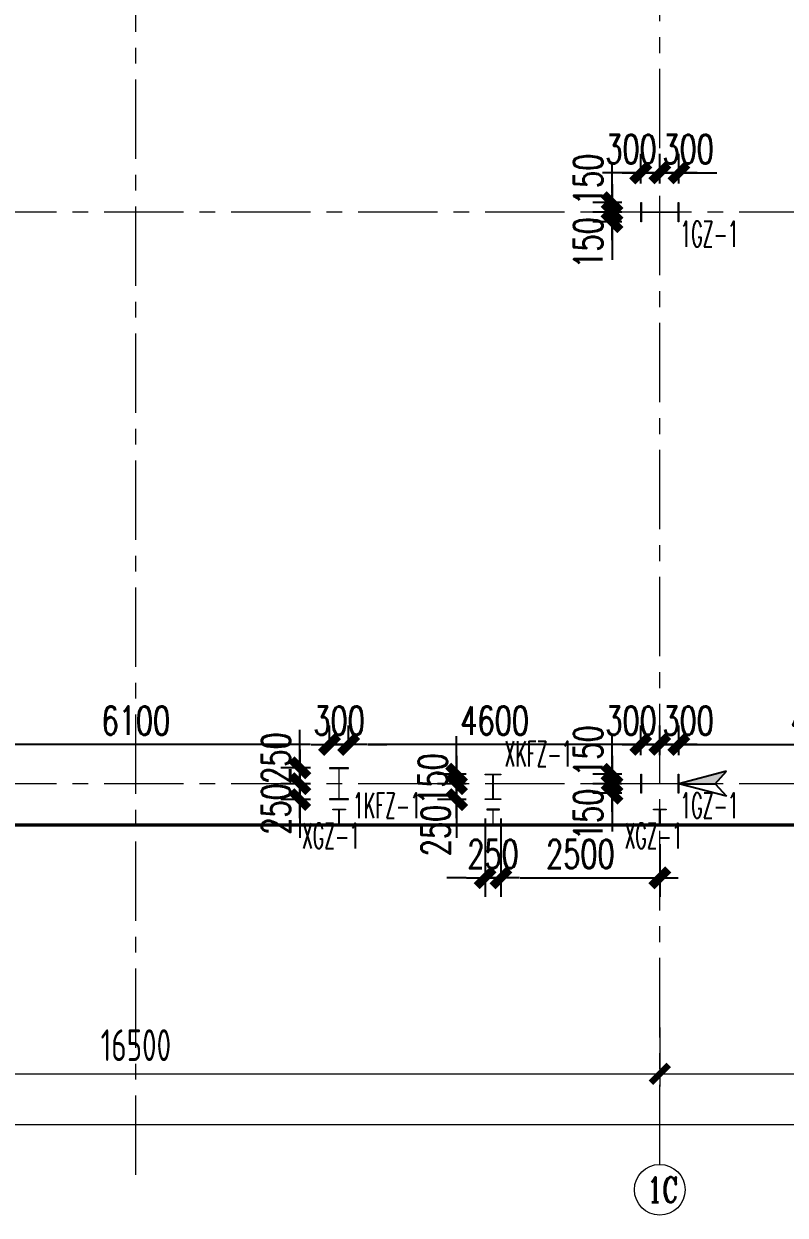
# Model space of a CAD drawing. Extents: x -1201378 to 2367219, y -619313 to 244905.
# Drawn here: x 174127 to 186117, y 130858 to 149617 of the extents above; entities that cross this region are included whole.
import ezdxf
from ezdxf.enums import TextEntityAlignment as Align

# ---------------------------------------------------------------- set-up
doc = ezdxf.new("R2010")
doc.units = 0
doc.header["$LTSCALE"] = 1000
doc.linetypes.add('CENTER', pattern=[2, 1.25, -0.25, 0.25, -0.25])
doc.linetypes.add('HIDDEN', pattern=[0.375, 0.25, -0.125])
doc.layers.get('0').update_dxf_attribs({"linetype": 'CONTINUOUS'})
doc.layers.get('Defpoints').update_dxf_attribs({"linetype": 'CONTINUOUS'})
for name, color, linetype, lineweight in [('S-axis', 111, 'CONTINUOUS', 0), ('S-col', 2, 'CONTINUOUS', 0), ('S-dote', 5, 'CENTER', 0)]:
    doc.layers.add(name, color=color, linetype=linetype, lineweight=lineweight)
for name, color, linetype in [('S-CJGC', 5, 'CONTINUOUS'), ('S-DIMZ', 115, 'CONTINUOUS'), ('S-SGJ', 21, 'CONTINUOUS'), ('S-SHAPE2', 165, 'HIDDEN')]:
    doc.layers.add(name, color=color, linetype=linetype)
doc.styles.add('_TCH_AXIS', font='COMPLEX', dxfattribs={"bigfont": 'GBCBIG'})
doc.styles.add('SS1', font='tj-romans1.shx', dxfattribs={"width": 0.7, "bigfont": 'tj-hztxt1.shx'})
doc.styles.add('TSSD_Dimension', font='tssdeng.shx', dxfattribs={"width": 0.7, "bigfont": 'hztxt.shx'})
doc.dimstyles.new('S-150-ARCHI', dxfattribs={"dimscale": 150, "dimtxt": 3, "dimasz": 2, "dimexe": 2, "dimexo": 2, "dimgap": 1, "dimtad": 1, "dimdec": 0, "dimzin": 0, "dimdsep": 46, "dimtxsty": 'SS1', "dimblk1": 'TT', "dimblk2": 'TT', "dimsah": 1, "dimcen": 1, "dimclrd": 256, "dimclre": 256, "dimclrt": 256, "dimadec": 0, "dimazin": 0, "dimtfac": 1, "dimtdec": 0, "dimtix": 1, "dimtmove": 2, "dimatfit": 0, "dimldrblk": 'TT', "dimfxl": 2, "dimtolj": 1, "dimtzin": 0, "dimarcsym": 0})
doc.dimstyles.new('TSSD_200_200', dxfattribs={"dimtxt": 500, "dimasz": 200, "dimexe": 200, "dimexo": 500, "dimgap": 200, "dimtad": 1, "dimdec": 0, "dimzin": 0, "dimdsep": 46, "dimtxsty": 'TSSD_Dimension', "dimblk": 'ARCHTICK', "dimcen": 0, "dimdle": 200, "dimclrt": 7, "dimadec": 0, "dimazin": 0, "dimtfac": 1, "dimtdec": 0, "dimtix": 1, "dimtmove": 2, "dimatfit": 3, "dimfxl": 1, "dimtolj": 1, "dimtzin": 0, "dimarcsym": 0})

# ---------------------------------------------------------------- blocks, each defined once
blk = doc.blocks.new('_FZH')
at = {"layer": 'S-col'}
blk.add_lwpolyline([(-0.375, -0.188), (-0.375, 0.187), (-0.36, 0.187), (-0.36, 0.005), (0.36, 0.005), (0.36, 0.187), (0.375, 0.187), (0.375, -0.188), (0.36, -0.188), (0.36, -0.005), (-0.36, -0.005), (-0.36, -0.188)], close=True, dxfattribs=at)
blk = doc.blocks.new('w4234324')
at = {"layer": 'S-col', "xscale": 800.0000000000005, "yscale": 800.0000000000005, "zscale": 800.0000000000005}
for p in [(-160954, 750820), (-160954, 741820)]:
    blk.add_blockref('_FZH', p, dxfattribs=at)
blk = doc.blocks.new('_ArchTick')
at = {"color": 0, "linetype": 'ByBlock', "const_width": 0.5}
blk.add_lwpolyline([(-0.707, -0.707), (0.707, 0.707)], dxfattribs=at)
blk = doc.blocks.new('*D3028')
at = {"layer": 'Defpoints', "color": 0, "transparency": 16777216}
for p in [(-132358, 21687), (-115858, 21687), (-115858, 20460)]:
    blk.add_point(p, dxfattribs=at)
at = {"layer": 'S-axis', "color": 0, "lineweight": -2, "transparency": 16777216}
for p, q in [((-132358, 21187), (-132358, 20260)), ((-115858, 21187), (-115858, 20260)), ((-132558, 20460), (-115658, 20460))]:
    blk.add_line(p, q, dxfattribs=at)
at = {"layer": 'S-axis', "color": 0, "lineweight": -2, "transparency": 16777216, "xscale": 200, "yscale": 200, "zscale": 200, "rotation": 180}
blk.add_blockref('_ArchTick', (-132358, 20460), dxfattribs=at)
at = {"layer": 'S-axis', "color": 0, "lineweight": -2, "transparency": 16777216, "xscale": 200, "yscale": 200, "zscale": 200}
blk.add_blockref('_ArchTick', (-115858, 20460), dxfattribs=at)
at = {"layer": 'S-axis', "color": 7, "transparency": 16777216, "insert": (-124108, 20910), "char_height": 500, "attachment_point": 5, "style": 'TSSD_Dimension'}
blk.add_mtext('\\A1;16500', dxfattribs=at)
blk = doc.blocks.new('*D3029')
at = {"layer": 'Defpoints', "color": 0, "transparency": 16777216}
for p in [(-115858, 21687), (-99358, 21687), (-99358, 20460)]:
    blk.add_point(p, dxfattribs=at)
at = {"layer": 'S-axis', "color": 0, "lineweight": -2, "transparency": 16777216}
for p, q in [((-115858, 21187), (-115858, 20260)), ((-99358, 21187), (-99358, 20260)), ((-116058, 20460), (-99158, 20460))]:
    blk.add_line(p, q, dxfattribs=at)
at = {"layer": 'S-axis', "color": 0, "lineweight": -2, "transparency": 16777216, "xscale": 200, "yscale": 200, "zscale": 200, "rotation": 180}
blk.add_blockref('_ArchTick', (-115858, 20460), dxfattribs=at)
at = {"layer": 'S-axis', "color": 0, "lineweight": -2, "transparency": 16777216, "xscale": 200, "yscale": 200, "zscale": 200}
blk.add_blockref('_ArchTick', (-99358, 20460), dxfattribs=at)
at = {"layer": 'S-axis', "color": 7, "transparency": 16777216, "insert": (-107608, 20910), "char_height": 500, "attachment_point": 5, "style": 'TSSD_Dimension'}
blk.add_mtext('\\A1;16500', dxfattribs=at)
blk = doc.blocks.new('*D3034')
at = {"layer": 'Defpoints', "color": 0, "transparency": 16777216}
for p in [(-209458, 21587), (-82958, 21587), (-82958, 19660)]:
    blk.add_point(p, dxfattribs=at)
at = {"layer": 'S-axis', "color": 0, "lineweight": -2, "transparency": 16777216}
for p, q in [((-209458, 21087), (-209458, 19460)), ((-82958, 21087), (-82958, 19460)), ((-209658, 19660), (-82758, 19660))]:
    blk.add_line(p, q, dxfattribs=at)
at = {"layer": 'S-axis', "color": 0, "lineweight": -2, "transparency": 16777216, "xscale": 200, "yscale": 200, "zscale": 200, "rotation": 180}
blk.add_blockref('_ArchTick', (-209458, 19660), dxfattribs=at)
at = {"layer": 'S-axis', "color": 0, "lineweight": -2, "transparency": 16777216, "xscale": 200, "yscale": 200, "zscale": 200}
blk.add_blockref('_ArchTick', (-82958, 19660), dxfattribs=at)
at = {"layer": 'S-axis', "color": 7, "transparency": 16777216, "insert": (-146208, 20110), "char_height": 500, "attachment_point": 5, "style": 'TSSD_Dimension'}
blk.add_mtext('\\A1;126500', dxfattribs=at)
blk = doc.blocks.new('TT')
blk.add_line((-0.969, 0), (0.969, 0))
at = {"const_width": 0.45}
blk.add_lwpolyline([(-0.442, -0.442), (0.442, 0.442)], dxfattribs=at)
blk = doc.blocks.new('*D4795')
at = {"layer": 'Defpoints', "color": 0, "transparency": 16777216}
for p in [(183390, 137652), (183842, 137652), (183842, 137502)]:
    blk.add_point(p, dxfattribs=at)
at = {"layer": 'S-DIMZ', "lineweight": -2, "transparency": 16777216}
for p, q in [((183390, 137952), (183390, 138252)), ((183542, 137652), (183090, 137652)), ((183390, 137502), (183390, 137652)), ((183542, 137502), (183090, 137502)), ((183390, 137202), (183390, 136902))]:
    blk.add_line(p, q, dxfattribs=at)
at = {"layer": 'S-DIMZ', "lineweight": -2, "transparency": 16777216, "xscale": 300, "yscale": 300, "zscale": 300}
for p, rotation in [((183390, 137652), 270), ((183390, 137502), 90)]:
    blk.add_blockref('TT', p, dxfattribs=dict(at, rotation=rotation))
at = {"layer": 'S-DIMZ', "transparency": 16777216, "insert": (183015, 137168), "char_height": 450, "attachment_point": 5, "rotation": 90, "style": 'SS1'}
blk.add_mtext('\\A1;150', dxfattribs=at)
blk = doc.blocks.new('*D4796')
at = {"layer": 'Defpoints', "color": 0, "transparency": 16777216}
for p in [(183390, 137802), (183842, 137802), (183842, 137652)]:
    blk.add_point(p, dxfattribs=at)
at = {"layer": 'S-DIMZ', "lineweight": -2, "transparency": 16777216}
for p, q in [((183390, 138102), (183390, 138402)), ((183542, 137802), (183090, 137802)), ((183390, 137652), (183390, 137802)), ((183542, 137652), (183090, 137652)), ((183390, 137352), (183390, 137052))]:
    blk.add_line(p, q, dxfattribs=at)
at = {"layer": 'S-DIMZ', "lineweight": -2, "transparency": 16777216, "xscale": 300, "yscale": 300, "zscale": 300}
for p, rotation in [((183390, 137802), 270), ((183390, 137652), 90)]:
    blk.add_blockref('TT', p, dxfattribs=dict(at, rotation=rotation))
at = {"layer": 'S-DIMZ', "transparency": 16777216, "insert": (183015, 138167), "char_height": 450, "attachment_point": 5, "rotation": 90, "style": 'SS1'}
blk.add_mtext('\\A1;150', dxfattribs=at)
blk = doc.blocks.new('*D4797')
at = {"layer": 'Defpoints', "color": 0, "transparency": 16777216}
for p in [(184142, 138270), (183842, 137802), (184142, 137802)]:
    blk.add_point(p, dxfattribs=at)
at = {"layer": 'S-DIMZ', "lineweight": -2, "transparency": 16777216}
for p, q in [((183842, 138102), (183842, 138570)), ((184142, 138102), (184142, 138570)), ((183542, 138270), (183242, 138270)), ((183842, 138270), (184142, 138270)), ((184442, 138270), (184742, 138270))]:
    blk.add_line(p, q, dxfattribs=at)
at = {"layer": 'S-DIMZ', "lineweight": -2, "transparency": 16777216, "xscale": 300, "yscale": 300, "zscale": 300}
blk.add_blockref('TT', (183842, 138270), dxfattribs=at)
at = {"layer": 'S-DIMZ', "lineweight": -2, "transparency": 16777216, "xscale": 300, "yscale": 300, "zscale": 300, "rotation": 180}
blk.add_blockref('TT', (184142, 138270), dxfattribs=at)
at = {"layer": 'S-DIMZ', "transparency": 16777216, "insert": (183689, 138645), "char_height": 450, "attachment_point": 5, "style": 'SS1'}
blk.add_mtext('\\A1;300', dxfattribs=at)
blk = doc.blocks.new('*D4798')
at = {"layer": 'Defpoints', "color": 0, "transparency": 16777216}
for p in [(184442, 138270), (184142, 137802), (184442, 137802)]:
    blk.add_point(p, dxfattribs=at)
at = {"layer": 'S-DIMZ', "lineweight": -2, "transparency": 16777216}
for p, q in [((184142, 138102), (184142, 138570)), ((184442, 138102), (184442, 138570)), ((183842, 138270), (183542, 138270)), ((184142, 138270), (184442, 138270)), ((184742, 138270), (185042, 138270))]:
    blk.add_line(p, q, dxfattribs=at)
at = {"layer": 'S-DIMZ', "lineweight": -2, "transparency": 16777216, "xscale": 300, "yscale": 300, "zscale": 300}
blk.add_blockref('TT', (184142, 138270), dxfattribs=at)
at = {"layer": 'S-DIMZ', "lineweight": -2, "transparency": 16777216, "xscale": 300, "yscale": 300, "zscale": 300, "rotation": 180}
blk.add_blockref('TT', (184442, 138270), dxfattribs=at)
at = {"layer": 'S-DIMZ', "transparency": 16777216, "insert": (184589, 138645), "char_height": 450, "attachment_point": 5, "style": 'SS1'}
blk.add_mtext('\\A1;300', dxfattribs=at)
blk = doc.blocks.new('*D4799')
at = {"layer": 'Defpoints', "color": 0, "transparency": 16777216}
for p in [(183390, 146652), (183842, 146652), (183842, 146502)]:
    blk.add_point(p, dxfattribs=at)
at = {"layer": 'S-DIMZ', "lineweight": -2, "transparency": 16777216}
for p, q in [((183390, 146952), (183390, 147252)), ((183542, 146652), (183090, 146652)), ((183390, 146502), (183390, 146652)), ((183542, 146502), (183090, 146502)), ((183390, 146202), (183390, 145902))]:
    blk.add_line(p, q, dxfattribs=at)
at = {"layer": 'S-DIMZ', "lineweight": -2, "transparency": 16777216, "xscale": 300, "yscale": 300, "zscale": 300}
for p, rotation in [((183390, 146652), 270), ((183390, 146502), 90)]:
    blk.add_blockref('TT', p, dxfattribs=dict(at, rotation=rotation))
at = {"layer": 'S-DIMZ', "transparency": 16777216, "insert": (183015, 146168), "char_height": 450, "attachment_point": 5, "rotation": 90, "style": 'SS1'}
blk.add_mtext('\\A1;150', dxfattribs=at)
blk = doc.blocks.new('*D4800')
at = {"layer": 'Defpoints', "color": 0, "transparency": 16777216}
for p in [(183390, 146802), (183842, 146802), (183842, 146652)]:
    blk.add_point(p, dxfattribs=at)
at = {"layer": 'S-DIMZ', "lineweight": -2, "transparency": 16777216}
for p, q in [((183390, 147102), (183390, 147402)), ((183542, 146802), (183090, 146802)), ((183390, 146652), (183390, 146802)), ((183542, 146652), (183090, 146652)), ((183390, 146352), (183390, 146052))]:
    blk.add_line(p, q, dxfattribs=at)
at = {"layer": 'S-DIMZ', "lineweight": -2, "transparency": 16777216, "xscale": 300, "yscale": 300, "zscale": 300}
for p, rotation in [((183390, 146802), 270), ((183390, 146652), 90)]:
    blk.add_blockref('TT', p, dxfattribs=dict(at, rotation=rotation))
at = {"layer": 'S-DIMZ', "transparency": 16777216, "insert": (183015, 147167), "char_height": 450, "attachment_point": 5, "rotation": 90, "style": 'SS1'}
blk.add_mtext('\\A1;150', dxfattribs=at)
blk = doc.blocks.new('*D4801')
at = {"layer": 'Defpoints', "color": 0, "transparency": 16777216}
for p in [(184142, 147270), (183842, 146802), (184142, 146802)]:
    blk.add_point(p, dxfattribs=at)
at = {"layer": 'S-DIMZ', "lineweight": -2, "transparency": 16777216}
for p, q in [((183842, 147102), (183842, 147570)), ((184142, 147102), (184142, 147570)), ((183542, 147270), (183242, 147270)), ((183842, 147270), (184142, 147270)), ((184442, 147270), (184742, 147270))]:
    blk.add_line(p, q, dxfattribs=at)
at = {"layer": 'S-DIMZ', "lineweight": -2, "transparency": 16777216, "xscale": 300, "yscale": 300, "zscale": 300}
blk.add_blockref('TT', (183842, 147270), dxfattribs=at)
at = {"layer": 'S-DIMZ', "lineweight": -2, "transparency": 16777216, "xscale": 300, "yscale": 300, "zscale": 300, "rotation": 180}
blk.add_blockref('TT', (184142, 147270), dxfattribs=at)
at = {"layer": 'S-DIMZ', "transparency": 16777216, "insert": (183689, 147645), "char_height": 450, "attachment_point": 5, "style": 'SS1'}
blk.add_mtext('\\A1;300', dxfattribs=at)
blk = doc.blocks.new('*D4802')
at = {"layer": 'Defpoints', "color": 0, "transparency": 16777216}
for p in [(184442, 147270), (184142, 146802), (184442, 146802)]:
    blk.add_point(p, dxfattribs=at)
at = {"layer": 'S-DIMZ', "lineweight": -2, "transparency": 16777216}
for p, q in [((184142, 147102), (184142, 147570)), ((184442, 147102), (184442, 147570)), ((183842, 147270), (183542, 147270)), ((184142, 147270), (184442, 147270)), ((184742, 147270), (185042, 147270))]:
    blk.add_line(p, q, dxfattribs=at)
at = {"layer": 'S-DIMZ', "lineweight": -2, "transparency": 16777216, "xscale": 300, "yscale": 300, "zscale": 300}
blk.add_blockref('TT', (184142, 147270), dxfattribs=at)
at = {"layer": 'S-DIMZ', "lineweight": -2, "transparency": 16777216, "xscale": 300, "yscale": 300, "zscale": 300, "rotation": 180}
blk.add_blockref('TT', (184442, 147270), dxfattribs=at)
at = {"layer": 'S-DIMZ', "transparency": 16777216, "insert": (184589, 147645), "char_height": 450, "attachment_point": 5, "style": 'SS1'}
blk.add_mtext('\\A1;300', dxfattribs=at)
blk = doc.blocks.new('*D5164')
at = {"layer": 'Defpoints', "color": 0, "transparency": 16777216}
for p in [(178942, 137902), (178473, 137652), (178942, 137652)]:
    blk.add_point(p, dxfattribs=at)
at = {"layer": 'S-DIMZ', "lineweight": -2, "transparency": 16777216}
for p, q in [((178473, 138202), (178473, 138502)), ((178642, 137902), (178173, 137902)), ((178473, 137902), (178473, 137652)), ((178642, 137652), (178173, 137652)), ((178473, 137352), (178473, 137052))]:
    blk.add_line(p, q, dxfattribs=at)
at = {"layer": 'S-DIMZ', "lineweight": -2, "transparency": 16777216, "xscale": 300, "yscale": 300, "zscale": 300}
for p, rotation in [((178473, 137902), 270), ((178473, 137652), 90)]:
    blk.add_blockref('TT', p, dxfattribs=dict(at, rotation=rotation))
at = {"layer": 'S-DIMZ', "transparency": 16777216, "insert": (178098, 138055), "char_height": 450, "attachment_point": 5, "rotation": 90, "style": 'SS1'}
blk.add_mtext('\\A1;250', dxfattribs=at)
blk = doc.blocks.new('*D5165')
at = {"layer": 'Defpoints', "color": 0, "transparency": 16777216}
for p in [(178942, 137652), (178473, 137402), (178942, 137402)]:
    blk.add_point(p, dxfattribs=at)
at = {"layer": 'S-DIMZ', "lineweight": -2, "transparency": 16777216}
for p, q in [((178473, 137952), (178473, 138252)), ((178642, 137652), (178173, 137652)), ((178473, 137652), (178473, 137402)), ((178642, 137402), (178173, 137402)), ((178473, 137102), (178473, 136802))]:
    blk.add_line(p, q, dxfattribs=at)
at = {"layer": 'S-DIMZ', "lineweight": -2, "transparency": 16777216, "xscale": 300, "yscale": 300, "zscale": 300}
for p, rotation in [((178473, 137652), 270), ((178473, 137402), 90)]:
    blk.add_blockref('TT', p, dxfattribs=dict(at, rotation=rotation))
at = {"layer": 'S-DIMZ', "transparency": 16777216, "insert": (178098, 137254), "char_height": 450, "attachment_point": 5, "rotation": 90, "style": 'SS1'}
blk.add_mtext('\\A1;250', dxfattribs=at)
blk = doc.blocks.new('*D5166')
at = {"layer": 'Defpoints', "color": 0, "transparency": 16777216}
for p in [(179242, 138270), (178942, 137902), (179242, 137902)]:
    blk.add_point(p, dxfattribs=at)
at = {"layer": 'S-DIMZ', "lineweight": -2, "transparency": 16777216}
for p, q in [((178942, 138202), (178942, 138570)), ((179242, 138202), (179242, 138570)), ((178642, 138270), (178342, 138270)), ((178942, 138270), (179242, 138270)), ((179542, 138270), (179842, 138270))]:
    blk.add_line(p, q, dxfattribs=at)
at = {"layer": 'S-DIMZ', "lineweight": -2, "transparency": 16777216, "xscale": 300, "yscale": 300, "zscale": 300}
blk.add_blockref('TT', (178942, 138270), dxfattribs=at)
at = {"layer": 'S-DIMZ', "lineweight": -2, "transparency": 16777216, "xscale": 300, "yscale": 300, "zscale": 300, "rotation": 180}
blk.add_blockref('TT', (179242, 138270), dxfattribs=at)
at = {"layer": 'S-DIMZ', "transparency": 16777216, "insert": (179092, 138645), "char_height": 450, "attachment_point": 5, "style": 'SS1'}
blk.add_mtext('\\A1;300', dxfattribs=at)
blk = doc.blocks.new('*D5168')
at = {"layer": 'Defpoints', "color": 0, "transparency": 16777216}
for p in [(172842, 138270), (172842, 137902), (178942, 137902)]:
    blk.add_point(p, dxfattribs=at)
at = {"layer": 'S-DIMZ', "lineweight": -2, "transparency": 16777216}
for p, q in [((172842, 138202), (172842, 138570)), ((178942, 138202), (178942, 138570)), ((178642, 138270), (173142, 138270))]:
    blk.add_line(p, q, dxfattribs=at)
at = {"layer": 'S-DIMZ', "lineweight": -2, "transparency": 16777216, "xscale": 300, "yscale": 300, "zscale": 300, "rotation": 180}
blk.add_blockref('TT', (172842, 138270), dxfattribs=at)
at = {"layer": 'S-DIMZ', "lineweight": -2, "transparency": 16777216, "xscale": 300, "yscale": 300, "zscale": 300}
blk.add_blockref('TT', (178942, 138270), dxfattribs=at)
at = {"layer": 'S-DIMZ', "transparency": 16777216, "insert": (175892, 138645), "char_height": 450, "attachment_point": 5, "style": 'SS1'}
blk.add_mtext('\\A1;6100', dxfattribs=at)
blk = doc.blocks.new('*D5172')
at = {"layer": 'Defpoints', "color": 0, "transparency": 16777216}
for p in [(179242, 138270), (179242, 137902), (183842, 137802)]:
    blk.add_point(p, dxfattribs=at)
at = {"layer": 'S-DIMZ', "lineweight": -2, "transparency": 16777216}
for p, q in [((179242, 138202), (179242, 138570)), ((183842, 138102), (183842, 138570)), ((183542, 138270), (179542, 138270))]:
    blk.add_line(p, q, dxfattribs=at)
at = {"layer": 'S-DIMZ', "lineweight": -2, "transparency": 16777216, "xscale": 300, "yscale": 300, "zscale": 300, "rotation": 180}
blk.add_blockref('TT', (179242, 138270), dxfattribs=at)
at = {"layer": 'S-DIMZ', "lineweight": -2, "transparency": 16777216, "xscale": 300, "yscale": 300, "zscale": 300}
blk.add_blockref('TT', (183842, 138270), dxfattribs=at)
at = {"layer": 'S-DIMZ', "transparency": 16777216, "insert": (181542, 138645), "char_height": 450, "attachment_point": 5, "style": 'SS1'}
blk.add_mtext('\\A1;4600', dxfattribs=at)
blk = doc.blocks.new('*D5176')
at = {"layer": 'Defpoints', "color": 0, "transparency": 16777216}
for p in [(189042, 138270), (189042, 137902), (184442, 137802)]:
    blk.add_point(p, dxfattribs=at)
at = {"layer": 'S-DIMZ', "lineweight": -2, "transparency": 16777216}
for p, q in [((184442, 138102), (184442, 138570)), ((189042, 138202), (189042, 138570)), ((184742, 138270), (188742, 138270))]:
    blk.add_line(p, q, dxfattribs=at)
at = {"layer": 'S-DIMZ', "lineweight": -2, "transparency": 16777216, "xscale": 300, "yscale": 300, "zscale": 300, "rotation": 180}
blk.add_blockref('TT', (184442, 138270), dxfattribs=at)
at = {"layer": 'S-DIMZ', "lineweight": -2, "transparency": 16777216, "xscale": 300, "yscale": 300, "zscale": 300}
blk.add_blockref('TT', (189042, 138270), dxfattribs=at)
at = {"layer": 'S-DIMZ', "transparency": 16777216, "insert": (186742, 138645), "char_height": 450, "attachment_point": 5, "style": 'SS1'}
blk.add_mtext('\\A1;4600', dxfattribs=at)
blk = doc.blocks.new('S-CJGC')
at = {"layer": 'S-CJGC'}
for p, q in [((-131, -119), (0, 381)), ((131, -119), (0, 381)), ((0, 381), (0, 0)), ((0, 0), (-131, -119)), ((0, 0), (131, -119))]:
    blk.add_line(p, q, dxfattribs=at)
blk.add_solid([(131, -119), (0, 0), (0, 381)], dxfattribs=at)
blk = doc.blocks.new('*D6773')
at = {"layer": 'Defpoints', "color": 0, "transparency": 16777216}
for p in [(181391, 137802), (180943, 137652), (181391, 137652)]:
    blk.add_point(p, dxfattribs=at)
at = {"layer": 'S-DIMZ', "lineweight": -2, "transparency": 16777216}
for p, q in [((180943, 138102), (180943, 138402)), ((181091, 137802), (180643, 137802)), ((180943, 137802), (180943, 137652)), ((181091, 137652), (180643, 137652)), ((180943, 137352), (180943, 137052))]:
    blk.add_line(p, q, dxfattribs=at)
at = {"layer": 'S-DIMZ', "lineweight": -2, "transparency": 16777216, "xscale": 300, "yscale": 300, "zscale": 300}
for p, rotation in [((180943, 137802), 270), ((180943, 137652), 90)]:
    blk.add_blockref('TT', p, dxfattribs=dict(at, rotation=rotation))
at = {"layer": 'S-DIMZ', "transparency": 16777216, "insert": (180568, 137727), "char_height": 450, "attachment_point": 5, "rotation": 90, "style": 'SS1'}
blk.add_mtext('\\A1;150', dxfattribs=at)
blk = doc.blocks.new('*D6774')
at = {"layer": 'Defpoints', "color": 0, "transparency": 16777216}
for p in [(181391, 137652), (180943, 137402), (181391, 137402)]:
    blk.add_point(p, dxfattribs=at)
at = {"layer": 'S-DIMZ', "lineweight": -2, "transparency": 16777216}
for p, q in [((180943, 137952), (180943, 138252)), ((181091, 137652), (180643, 137652)), ((180943, 137652), (180943, 137402)), ((181091, 137402), (180643, 137402)), ((180943, 137102), (180943, 136802))]:
    blk.add_line(p, q, dxfattribs=at)
at = {"layer": 'S-DIMZ', "lineweight": -2, "transparency": 16777216, "xscale": 300, "yscale": 300, "zscale": 300}
for p, rotation in [((180943, 137652), 270), ((180943, 137402), 90)]:
    blk.add_blockref('TT', p, dxfattribs=dict(at, rotation=rotation))
at = {"layer": 'S-DIMZ', "transparency": 16777216, "insert": (180613, 136915), "char_height": 450, "attachment_point": 5, "rotation": 90, "style": 'SS1'}
blk.add_mtext('\\A1;250', dxfattribs=at)
blk = doc.blocks.new('*D6775')
at = {"layer": 'Defpoints', "color": 0, "transparency": 16777216}
for p in [(181391, 137402), (181641, 137402), (181641, 136170)]:
    blk.add_point(p, dxfattribs=at)
at = {"layer": 'S-DIMZ', "lineweight": -2, "transparency": 16777216}
for p, q in [((181391, 137102), (181391, 135870)), ((181641, 137102), (181641, 135870)), ((181091, 136170), (180791, 136170)), ((181391, 136170), (181641, 136170)), ((181941, 136170), (182241, 136170))]:
    blk.add_line(p, q, dxfattribs=at)
at = {"layer": 'S-DIMZ', "lineweight": -2, "transparency": 16777216, "xscale": 300, "yscale": 300, "zscale": 300}
blk.add_blockref('TT', (181391, 136170), dxfattribs=at)
at = {"layer": 'S-DIMZ', "lineweight": -2, "transparency": 16777216, "xscale": 300, "yscale": 300, "zscale": 300, "rotation": 180}
blk.add_blockref('TT', (181641, 136170), dxfattribs=at)
at = {"layer": 'S-DIMZ', "transparency": 16777216, "insert": (181516, 136545), "char_height": 450, "attachment_point": 5, "style": 'SS1'}
blk.add_mtext('\\A1;250', dxfattribs=at)
blk = doc.blocks.new('*D6776')
at = {"layer": 'Defpoints', "color": 0, "transparency": 16777216}
for p in [(181641, 137402), (184142, 137002), (184142, 136170)]:
    blk.add_point(p, dxfattribs=at)
at = {"layer": 'S-DIMZ', "lineweight": -2, "transparency": 16777216}
for p, q in [((181641, 137102), (181641, 135870)), ((184142, 136702), (184142, 135870)), ((181941, 136170), (183842, 136170))]:
    blk.add_line(p, q, dxfattribs=at)
at = {"layer": 'S-DIMZ', "lineweight": -2, "transparency": 16777216, "xscale": 300, "yscale": 300, "zscale": 300, "rotation": 180}
blk.add_blockref('TT', (181641, 136170), dxfattribs=at)
at = {"layer": 'S-DIMZ', "lineweight": -2, "transparency": 16777216, "xscale": 300, "yscale": 300, "zscale": 300}
blk.add_blockref('TT', (184142, 136170), dxfattribs=at)
at = {"layer": 'S-DIMZ', "transparency": 16777216, "insert": (182892, 136545), "char_height": 450, "attachment_point": 5, "style": 'SS1'}
blk.add_mtext('\\A1;2500', dxfattribs=at)
blk = doc.blocks.new('1#轴网')
at = {"layer": 'S-axis'}
blk.add_circle((-115858.5, 18633.1), 400, dxfattribs=at)
at = {"layer": 'S-dote'}
for p, q in [((-124108.5, 18867), (-124108.5, 124689.3)), ((-115858.5, 19033.1), (-115858.5, 124689.3)), ((-99358.5, 34027), (-216950.7, 34027)), ((-99358.5, 25027), (-216950.7, 25027))]:
    blk.add_line(p, q, dxfattribs=at)
at = {"layer": 'S-axis', "style": '_TCH_AXIS', "width": 0.705882}
blk.add_text('1C', height=394.32, dxfattribs=at).set_placement((-116057.3, 18436))
at = {"layer": 'S-axis'}
for p1, p2, distance, picture, middle in [((-209458.5, 21587), (-82958.5, 21587), -1926.7, '*D3034', (-146208.5, 20110.3)), ((-132358.5, 21687), (-115858.5, 21687), -1226.7, '*D3028', (-124108.5, 20910.3)), ((-115858.5, 21687), (-99358.5, 21687), -1226.7, '*D3029', (-107608.5, 20910.3))]:
    dim = blk.add_aligned_dim(p1=p1, p2=p2, distance=distance, dimstyle='TSSD_200_200', dxfattribs=at)
    dim.commit()
    dim.dimension.update_dxf_attribs({"geometry": picture, "text_midpoint": middle})

msp = doc.modelspace()

# ---------------------------------------------------------------- linework, layer by layer
at = {"layer": 'S-col'}
for points in [[(178941.5, 137401.8), (179241.5, 137401.8), (179241.5, 137413.8), (179095.5, 137413.8), (179095.5, 137889.8), (179241.5, 137889.8), (179241.5, 137901.8), (178941.5, 137901.8), (178941.5, 137889.8), (179087.5, 137889.8), (179087.5, 137413.8), (178941.5, 137413.8)], [(179191.5, 137001.8), (178991.5, 137001.8), (178991.5, 137013.8), (179087.5, 137013.8), (179087.5, 137239.8), (178991.5, 137239.8), (178991.5, 137251.8), (179191.5, 137251.8), (179191.5, 137239.8), (179095.5, 137239.8), (179095.5, 137013.8), (179191.5, 137013.8)], [(184241.5, 137001.8), (184041.5, 137001.8), (184041.5, 137013.8), (184137.5, 137013.8), (184137.5, 137239.8), (184041.5, 137239.8), (184041.5, 137251.8), (184241.5, 137251.8), (184241.5, 137239.8), (184145.5, 137239.8), (184145.5, 137013.8), (184241.5, 137013.8)]]:
    msp.add_lwpolyline(points, close=True, dxfattribs=at)
at = {"layer": 'S-col', "color": 1}
msp.add_lwpolyline([(181641.5, 137413.8), (181641.5, 137401.8), (181391.5, 137401.8), (181391.5, 137413.8), (181512.5, 137413.8), (181512.5, 137789.8), (181391.5, 137789.8), (181391.5, 137801.8), (181641.5, 137801.8), (181641.5, 137789.8), (181520.5, 137789.8), (181520.5, 137413.8)], close=True, dxfattribs=at)
at = {"layer": 'S-col', "color": 3}
msp.add_lwpolyline([(181616.5, 137251.8), (181416.5, 137251.8), (181416.5, 137239.8), (181512.5, 137239.8), (181512.5, 137013.8), (181416.5, 137013.8), (181416.5, 137001.8), (181616.5, 137001.8), (181616.5, 137013.8), (181520.5, 137013.8), (181520.5, 137239.8), (181616.5, 137239.8)], close=True, dxfattribs=at)
at = {"layer": 'S-SHAPE2', "ltscale": 2, "const_width": 50}
msp.add_lwpolyline([(201041.5, 137001.8), (90591.5, 137001.8), (90591.5, 156136.3), (114006.5, 228301.8), (201041.5, 228301.8)], dxfattribs=at)

# ---------------------------------------------------------------- block references
at = {"layer": 'S-axis'}
msp.add_blockref('1#轴网', (300000, 112624.8), dxfattribs=at)
at = {"layer": 'S-CJGC', "xscale": 1.5, "yscale": 1.5, "zscale": 1.5, "rotation": 90}
msp.add_blockref('S-CJGC', (185013.3, 137651.8), dxfattribs=at)
at = {"layer": 'S-col'}
msp.add_blockref('w4234324', (345095.7, -604168.2), dxfattribs=at)

# ---------------------------------------------------------------- texts
at = {"layer": 'S-SGJ', "style": 'SS1', "width": 0.5}
for s, p in [('1GZ-1', (184465.5, 146308.2)), ('XKFZ-1', (181695.3, 138121.4)), ('1KFZ-1', (179309.7, 137308.2)), ('1GZ-1', (184465.5, 137308.2)), ('XGZ-1', (178506.1, 136829.7)), ('XGZ-1', (183585.1, 136829.7))]:
    msp.add_text(s, height=400, dxfattribs=at).set_placement(p, align=Align.MIDDLE_LEFT)

# ---------------------------------------------------------------- dimensions: what is measured, and where the dimension line sits
at = {"layer": 'S-DIMZ'}
for base, p1, p2, picture, middle in [((184141.5, 147270), (183841.5, 146801.8), (184141.5, 146801.8), '*D4801', (183688.6, 147645)), ((184441.5, 147270), (184141.5, 146801.8), (184441.5, 146801.8), '*D4802', (184589.3, 147645)), ((184141.5, 138270), (183841.5, 137801.8), (184141.5, 137801.8), '*D4797', (183688.6, 138645)), ((184441.5, 138270), (184141.5, 137801.8), (184441.5, 137801.8), '*D4798', (184589.3, 138645))]:
    dim = msp.add_linear_dim(base=base, p1=p1, p2=p2, dimstyle='S-150-ARCHI', dxfattribs=at)
    dim.commit()
    dim.dimension.update_dxf_attribs({"geometry": picture, "text_midpoint": middle, "dimtype": 160})
for base, p1, p2, angle, picture, middle in [((183390.1, 146801.8), (183841.5, 146651.8), (183841.5, 146801.8), 90, '*D4800', (183015.1, 147166.7)), ((183390.1, 146651.8), (183841.5, 146501.8), (183841.5, 146651.8), 90, '*D4799', (183015.1, 146168)), ((183390.1, 137801.8), (183841.5, 137651.8), (183841.5, 137801.8), 90, '*D4796', (183015.1, 138166.7)), ((178473.4, 137651.8), (178941.5, 137901.8), (178941.5, 137651.8), 270, '*D5164', (178098.4, 138054.7)), ((178473.4, 137401.8), (178941.5, 137651.8), (178941.5, 137401.8), 270, '*D5165', (178098.4, 137254.1)), ((180943.3, 137401.8), (181391.5, 137651.8), (181391.5, 137401.8), 90, '*D6774', (180613.5, 136915.4)), ((183390.1, 137651.8), (183841.5, 137501.8), (183841.5, 137651.8), 90, '*D4795', (183015.1, 137168))]:
    dim = msp.add_linear_dim(base=base, p1=p1, p2=p2, angle=angle, dimstyle='S-150-ARCHI', dxfattribs=at)
    dim.commit()
    dim.dimension.update_dxf_attribs({"geometry": picture, "text_midpoint": middle, "dimtype": 160})
for base, p1, p2, angle, picture, middle in [((172841.5, 138270), (178941.5, 137901.8), (172841.5, 137901.8), 180, '*D5168', (175891.5, 138645)), ((179241.5, 138270), (183841.5, 137801.8), (179241.5, 137901.8), 180, '*D5172', (181541.5, 138645)), ((180943.3, 137651.8), (181391.5, 137801.8), (181391.5, 137651.8), 90, '*D6773', (180568.3, 137726.8))]:
    dim = msp.add_linear_dim(base=base, p1=p1, p2=p2, angle=angle, dimstyle='S-150-ARCHI', dxfattribs=at)
    dim.commit()
    dim.dimension.update_dxf_attribs({"geometry": picture, "text_midpoint": middle})
for base, p1, p2, picture, middle in [((179241.5, 138270), (178941.5, 137901.8), (179241.5, 137901.8), '*D5166', (179091.5, 138645)), ((189041.5, 138270), (184441.5, 137801.8), (189041.5, 137901.8), '*D5176', (186741.5, 138645)), ((181641.5, 136169.7), (181391.5, 137401.8), (181641.5, 137401.8), '*D6775', (181516.5, 136544.7)), ((184141.5, 136169.7), (181641.5, 137401.8), (184141.5, 137001.8), '*D6776', (182891.5, 136544.7))]:
    dim = msp.add_linear_dim(base=base, p1=p1, p2=p2, dimstyle='S-150-ARCHI', dxfattribs=at)
    dim.commit()
    dim.dimension.update_dxf_attribs({"geometry": picture, "text_midpoint": middle})

doc.saveas('drawing.dxf')
